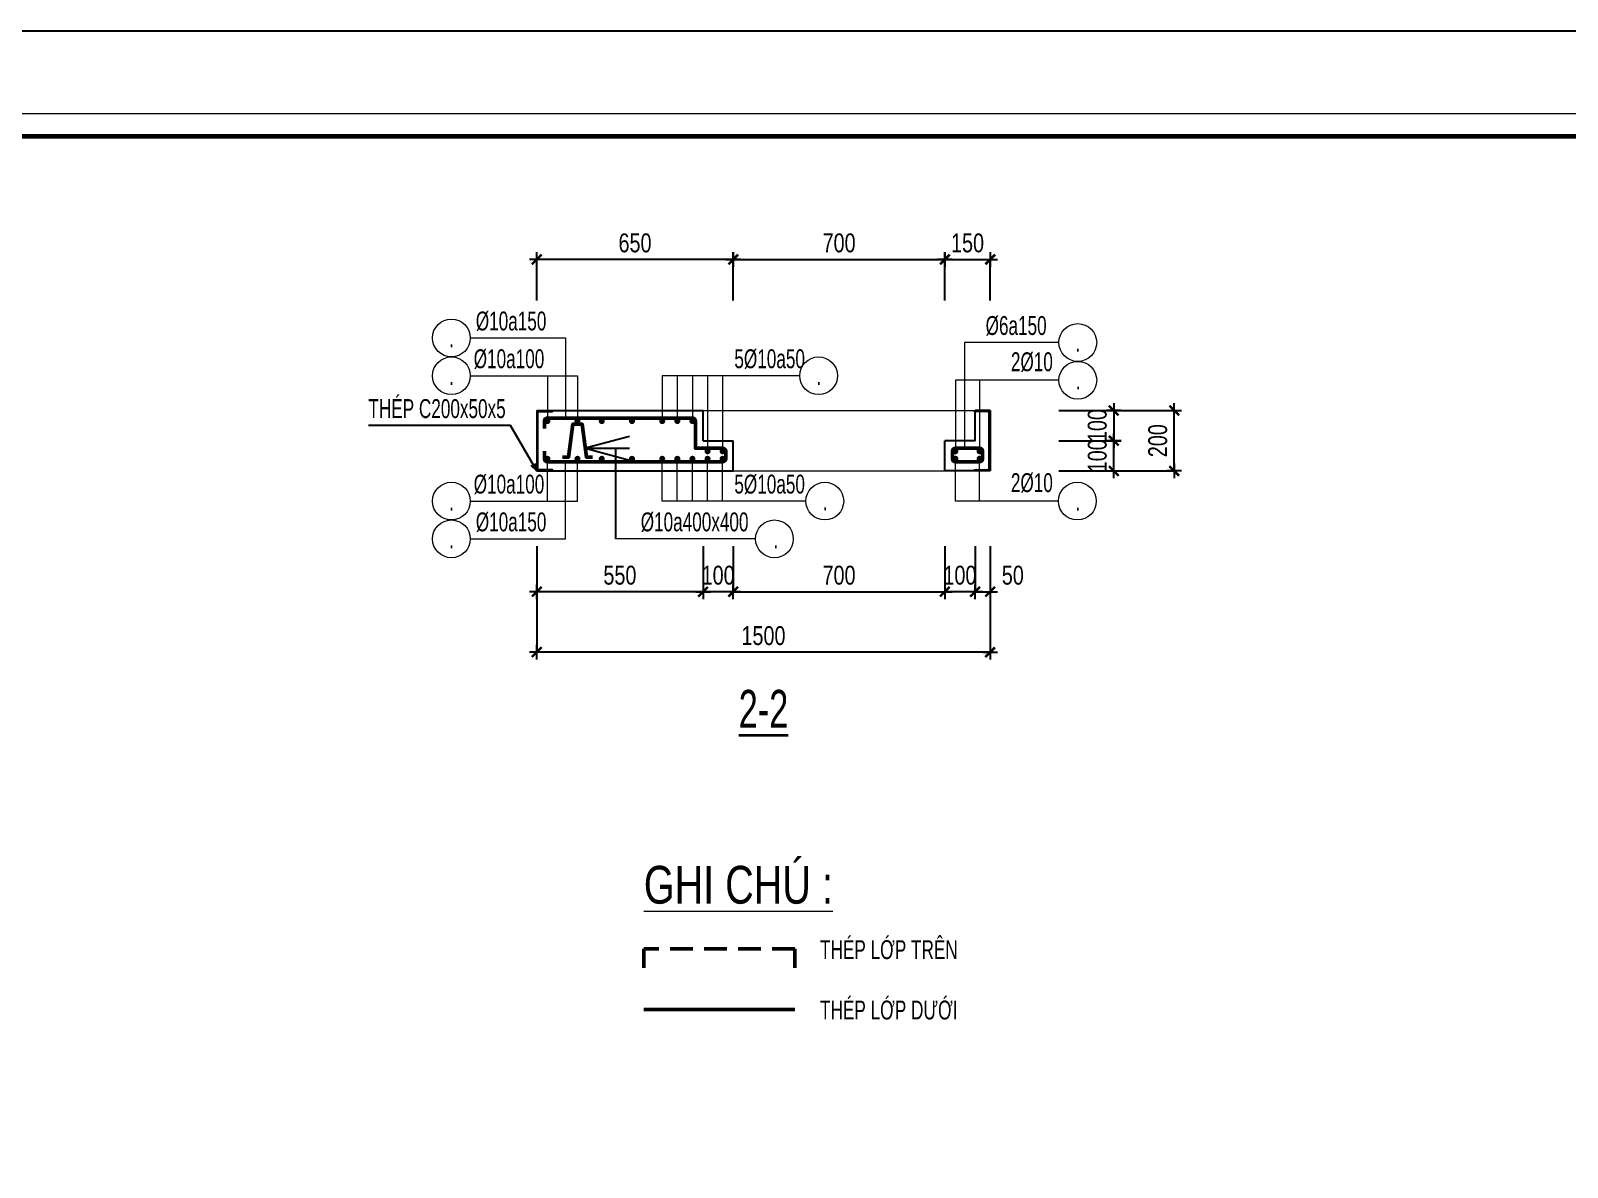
# Model space of a CAD drawing. Header units: millimetres. Extents: x 3482593 to 3503618, y 1118617 to 1133467.
# Drawn here: x 3495973 to 3501056, y 1129704 to 1133467 of the extents above; entities that cross this region are included whole.
import ezdxf
from ezdxf.enums import TextEntityAlignment as Align

# ---------------------------------------------------------------- set-up
doc = ezdxf.new("R2010")
doc.units = ezdxf.units.MM
doc.header["$LTSCALE"] = 150
doc.header["$MEASUREMENT"] = 0
doc.header["$PDMODE"] = 98
doc.linetypes.add('HIDDEN', pattern=[0.375, 0.25, -0.125])
doc.layers.get('0').update_dxf_attribs({"linetype": 'CONTINUOUS'})
doc.layers.get('DEFPOINTS').update_dxf_attribs({"linetype": 'CONTINUOUS'})
doc.layers.add('02.CDC.DIM', color=1, linetype='CONTINUOUS')
doc.layers.add('06.CDC.TEXT', color=2, linetype='CONTINUOUS')
for name, color, linetype, lineweight in [('CDC-KHUNGTEN', 7, 'CONTINUOUS', 20), ('CDC_02.DIM', 1, 'CONTINUOUS', 18), ('CDC_03.BORDER', 3, 'CONTINUOUS', 25), ('CDC_05.STEEL', 4, 'CONTINUOUS', 50), ('CDC_06.TEXT', 2, 'CONTINUOUS', 18), ('CDC_09.COLUMN', 4, 'CONTINUOUS', 35), ('CDC_10.HATCH', 251, 'CONTINUOUS', 9), ('CDC_11.NOTE', 8, 'CONTINUOUS', 18)]:
    doc.layers.add(name, color=color, linetype=linetype, lineweight=lineweight)
doc.styles.add('1', font='arial.ttf', dxfattribs={"width": 0.75})
doc.styles.add('Arial', font='arial.ttf', dxfattribs={"width": 0.75})
doc.styles.add('romans', font='arial.ttf', dxfattribs={"width": 0.65})
doc.dimstyles.new('Dimchuan new', dxfattribs={"dimscale": 25, "dimtxt": 2.2, "dimasz": 1, "dimexe": 1, "dimexo": 4, "dimgap": 1, "dimtad": 1, "dimdec": 0, "dimdsep": 46, "dimtxsty": 'Arial', "dimblk": 'OBLIQUE', "dimcen": 1, "dimdle": 1, "dimclrd": 9, "dimclre": 9, "dimclrt": 4, "dimazin": 0, "dimtfac": 1, "dimtdec": 0, "dimtix": 1, "dimtmove": 2, "dimatfit": 3, "dimldrblk": 'OPEN30', "dimfxl": 1, "dimtolj": 1, "dimtzin": 0, "dimarcsym": 0})
doc.dimstyles.new('Dimchuan1-25(150)', dxfattribs={"dimscale": 150, "dimtxt": 2.2, "dimasz": 1, "dimexe": 1, "dimexo": 4, "dimgap": 1, "dimtad": 1, "dimdec": 0, "dimlfac": 0.166667, "dimdsep": 46, "dimtxsty": 'Arial', "dimblk": 'OBLIQUE', "dimcen": 1, "dimdle": 1, "dimclrd": 9, "dimclre": 9, "dimclrt": 4, "dimazin": 0, "dimtfac": 1, "dimtdec": 0, "dimtix": 1, "dimtmove": 2, "dimatfit": 0, "dimldrblk": 'OPEN30', "dimfxl": 1, "dimtolj": 1, "dimtzin": 0, "dimarcsym": 0})
doc.dimstyles.new('DX1', dxfattribs={"dimscale": 0.25, "dimtxt": 250, "dimasz": 0.8, "dimexe": 0, "dimexo": 0, "dimgap": 90, "dimtad": 1, "dimdec": 0, "dimzin": 13, "dimdsep": 46, "dimtxsty": '1', "dimblk1": 'CHEO', "dimblk2": 'CHEO', "dimsah": 1, "dimcen": 0, "dimclrd": 256, "dimclre": 256, "dimclrt": 3, "dimadec": 0, "dimazin": 0, "dimtfac": 1, "dimtdec": 0, "dimtix": 1, "dimtmove": 2, "dimatfit": 3, "dimldrblk": 'CHEO', "dimfxl": 1, "dimtolj": 1, "dimtzin": 13, "dimarcsym": 0})

# ---------------------------------------------------------------- blocks, each defined once
blk = doc.blocks.new('CHEO')
at = {"layer": '02.CDC.DIM'}
for points in [[(-121, 0), (121, 0)], [(0, 121), (0, -121)]]:
    blk.add_lwpolyline(points, dxfattribs=at)
at = {"layer": '06.CDC.TEXT', "color": 2, "const_width": 40}
blk.add_lwpolyline([(80, 80), (-80, -81)], dxfattribs=at)
blk = doc.blocks.new('*D77')
at = {"layer": 'CDC_02.DIM', "lineweight": -2, "transparency": 16777216}
for p, q in [((3498997, 1131760.7), (3498997, 1131609.5)), ((3499097, 1131760.7), (3499097, 1131609.5)), ((3498996.8, 1131609.5), (3498996.6, 1131609.5)), ((3499097, 1131609.5), (3498997, 1131609.5)), ((3499097.2, 1131609.5), (3499097.4, 1131609.5))]:
    blk.add_line(p, q, dxfattribs=at)
at = {"layer": 'DEFPOINTS', "color": 0, "transparency": 16777216}
for p in [(3498997, 1131760.7), (3499097, 1131760.7), (3498997, 1131609.5)]:
    blk.add_point(p, dxfattribs=at)
at = {"layer": 'CDC_02.DIM', "lineweight": -2, "transparency": 16777216, "xscale": 0.2, "yscale": 0.2, "zscale": 0.2}
blk.add_blockref('CHEO', (3498997, 1131609.5), dxfattribs=at)
at = {"layer": 'CDC_02.DIM', "lineweight": -2, "transparency": 16777216, "xscale": 0.2, "yscale": 0.2, "zscale": 0.2, "rotation": 180}
blk.add_blockref('CHEO', (3499097, 1131609.5), dxfattribs=at)
at = {"layer": 'CDC_02.DIM', "color": 3, "transparency": 16777216, "insert": (3499047, 1131663.9), "char_height": 62.5, "attachment_point": 5, "style": '1'}
blk.add_mtext('\\A1;100', dxfattribs=at)
blk = doc.blocks.new('*D78')
at = {"layer": 'CDC_02.DIM', "lineweight": -2, "transparency": 16777216}
for p, q in [((3498197, 1131760.7), (3498197, 1131609.5)), ((3498297, 1131760.7), (3498297, 1131609.5)), ((3498196.8, 1131609.5), (3498196.6, 1131609.5)), ((3498297, 1131609.5), (3498197, 1131609.5)), ((3498297.2, 1131609.5), (3498297.4, 1131609.5))]:
    blk.add_line(p, q, dxfattribs=at)
at = {"layer": 'DEFPOINTS', "color": 0, "transparency": 16777216}
for p in [(3498197, 1131760.7), (3498297, 1131760.7), (3498197, 1131609.5)]:
    blk.add_point(p, dxfattribs=at)
at = {"layer": 'CDC_02.DIM', "lineweight": -2, "transparency": 16777216, "xscale": 0.2, "yscale": 0.2, "zscale": 0.2}
blk.add_blockref('CHEO', (3498197, 1131609.5), dxfattribs=at)
at = {"layer": 'CDC_02.DIM', "lineweight": -2, "transparency": 16777216, "xscale": 0.2, "yscale": 0.2, "zscale": 0.2, "rotation": 180}
blk.add_blockref('CHEO', (3498297, 1131609.5), dxfattribs=at)
at = {"layer": 'CDC_02.DIM', "color": 3, "transparency": 16777216, "insert": (3498247, 1131663.9), "char_height": 62.5, "attachment_point": 5, "style": '1'}
blk.add_mtext('\\A1;100', dxfattribs=at)
blk = doc.blocks.new('*D79')
at = {"layer": 'CDC_02.DIM', "lineweight": -2, "transparency": 16777216}
for p, q in [((3498297, 1131760.7), (3498297, 1131609.5)), ((3498997, 1131760.7), (3498997, 1131609.5)), ((3498297.2, 1131609.5), (3498996.8, 1131609.5))]:
    blk.add_line(p, q, dxfattribs=at)
at = {"layer": 'DEFPOINTS', "color": 0, "transparency": 16777216}
for p in [(3498297, 1131760.7), (3498997, 1131760.7), (3498997, 1131609.5)]:
    blk.add_point(p, dxfattribs=at)
at = {"layer": 'CDC_02.DIM', "lineweight": -2, "transparency": 16777216, "xscale": 0.2, "yscale": 0.2, "zscale": 0.2, "rotation": 180}
blk.add_blockref('CHEO', (3498297, 1131609.5), dxfattribs=at)
at = {"layer": 'CDC_02.DIM', "lineweight": -2, "transparency": 16777216, "xscale": 0.2, "yscale": 0.2, "zscale": 0.2}
blk.add_blockref('CHEO', (3498997, 1131609.5), dxfattribs=at)
at = {"layer": 'CDC_02.DIM', "color": 3, "transparency": 16777216, "insert": (3498647, 1131663.9), "char_height": 62.5, "attachment_point": 5, "style": '1'}
blk.add_mtext('\\A1;700', dxfattribs=at)
blk = doc.blocks.new('*D80')
at = {"layer": 'CDC_02.DIM', "lineweight": -2, "transparency": 16777216}
for p, q in [((3497647, 1131760.7), (3497647, 1131409.5)), ((3499147, 1131760.7), (3499147, 1131409.5)), ((3499146.8, 1131409.5), (3497647.2, 1131409.5))]:
    blk.add_line(p, q, dxfattribs=at)
at = {"layer": 'DEFPOINTS', "color": 0, "transparency": 16777216}
for p in [(3497647, 1131760.7), (3499147, 1131760.7), (3497647, 1131409.5)]:
    blk.add_point(p, dxfattribs=at)
at = {"layer": 'CDC_02.DIM', "lineweight": -2, "transparency": 16777216, "xscale": 0.2, "yscale": 0.2, "zscale": 0.2, "rotation": 180}
blk.add_blockref('CHEO', (3497647, 1131409.5), dxfattribs=at)
at = {"layer": 'CDC_02.DIM', "lineweight": -2, "transparency": 16777216, "xscale": 0.2, "yscale": 0.2, "zscale": 0.2}
blk.add_blockref('CHEO', (3499147, 1131409.5), dxfattribs=at)
at = {"layer": 'CDC_02.DIM', "color": 3, "transparency": 16777216, "insert": (3498397, 1131463.9), "char_height": 62.5, "attachment_point": 5, "style": '1'}
blk.add_mtext('\\A1;1500', dxfattribs=at)
blk = doc.blocks.new('*D81')
at = {"layer": 'CDC_02.DIM', "lineweight": -2, "transparency": 16777216}
for p, q in [((3497646.8, 1132574.1), (3497646.8, 1132709.5)), ((3498297, 1132709.5), (3497647, 1132709.5)), ((3498297.2, 1132574.1), (3498297.2, 1132709.5))]:
    blk.add_line(p, q, dxfattribs=at)
at = {"layer": 'DEFPOINTS', "color": 0, "transparency": 16777216}
for p in [(3497646.8, 1132709.5), (3497646.8, 1132574.1), (3498297.2, 1132574.1)]:
    blk.add_point(p, dxfattribs=at)
at = {"layer": 'CDC_02.DIM', "lineweight": -2, "transparency": 16777216, "xscale": 0.2, "yscale": 0.2, "zscale": 0.2, "rotation": 180}
blk.add_blockref('CHEO', (3497646.8, 1132709.5), dxfattribs=at)
at = {"layer": 'CDC_02.DIM', "lineweight": -2, "transparency": 16777216, "xscale": 0.2, "yscale": 0.2, "zscale": 0.2}
blk.add_blockref('CHEO', (3498297.2, 1132709.5), dxfattribs=at)
at = {"layer": 'CDC_02.DIM', "color": 3, "transparency": 16777216, "insert": (3497972, 1132763.9), "char_height": 62.5, "attachment_point": 5, "style": '1'}
blk.add_mtext('\\A1;650', dxfattribs=at)
blk = doc.blocks.new('*D82')
at = {"layer": 'CDC_02.DIM', "lineweight": -2, "transparency": 16777216}
for p, q in [((3499373.7, 1132109.5), (3499556, 1132109.5)), ((3499556, 1132109.7), (3499556, 1132109.9)), ((3499556, 1132009.5), (3499556, 1132109.5)), ((3499373.7, 1132009.5), (3499556, 1132009.5)), ((3499556, 1132009.3), (3499556, 1132009.1))]:
    blk.add_line(p, q, dxfattribs=at)
at = {"layer": 'DEFPOINTS', "color": 0, "transparency": 16777216}
for p in [(3499373.7, 1132109.5), (3499556, 1132109.5), (3499373.7, 1132009.5)]:
    blk.add_point(p, dxfattribs=at)
at = {"layer": 'CDC_02.DIM', "lineweight": -2, "transparency": 16777216, "xscale": 0.2, "yscale": 0.2, "zscale": 0.2}
for p, rotation in [((3499556, 1132109.5), 270), ((3499556, 1132009.5), 90)]:
    blk.add_blockref('CHEO', p, dxfattribs=dict(at, rotation=rotation))
at = {"layer": 'CDC_02.DIM', "color": 3, "transparency": 16777216, "insert": (3499501.6, 1132059.5), "char_height": 62.5, "attachment_point": 5, "rotation": 90, "style": '1'}
blk.add_mtext('\\A1;100', dxfattribs=at)
blk = doc.blocks.new('*D83')
at = {"layer": 'CDC_02.DIM', "lineweight": -2, "transparency": 16777216}
for p, q in [((3498297.2, 1132574.1), (3498297.2, 1132709.5)), ((3498297.4, 1132709.5), (3498997, 1132709.5)), ((3498997.2, 1132574.1), (3498997.2, 1132709.5))]:
    blk.add_line(p, q, dxfattribs=at)
at = {"layer": 'DEFPOINTS', "color": 0, "transparency": 16777216}
for p in [(3498997.2, 1132709.5), (3498297.2, 1132574.1), (3498997.2, 1132574.1)]:
    blk.add_point(p, dxfattribs=at)
at = {"layer": 'CDC_02.DIM', "lineweight": -2, "transparency": 16777216, "xscale": 0.2, "yscale": 0.2, "zscale": 0.2, "rotation": 180}
blk.add_blockref('CHEO', (3498297.2, 1132709.5), dxfattribs=at)
at = {"layer": 'CDC_02.DIM', "lineweight": -2, "transparency": 16777216, "xscale": 0.2, "yscale": 0.2, "zscale": 0.2}
blk.add_blockref('CHEO', (3498997.2, 1132709.5), dxfattribs=at)
at = {"layer": 'CDC_02.DIM', "color": 3, "transparency": 16777216, "insert": (3498647.2, 1132763.9), "char_height": 62.5, "attachment_point": 5, "style": '1'}
blk.add_mtext('\\A1;700', dxfattribs=at)
blk = doc.blocks.new('*D84')
at = {"layer": 'CDC_02.DIM', "lineweight": -2, "transparency": 16777216}
for p, q in [((3498997.2, 1132574.1), (3498997.2, 1132709.5)), ((3498997.4, 1132709.5), (3499147, 1132709.5)), ((3499147.2, 1132574.1), (3499147.2, 1132709.5))]:
    blk.add_line(p, q, dxfattribs=at)
at = {"layer": 'DEFPOINTS', "color": 0, "transparency": 16777216}
for p in [(3499147.2, 1132709.5), (3498997.2, 1132574.1), (3499147.2, 1132574.1)]:
    blk.add_point(p, dxfattribs=at)
at = {"layer": 'CDC_02.DIM', "lineweight": -2, "transparency": 16777216, "xscale": 0.2, "yscale": 0.2, "zscale": 0.2, "rotation": 180}
blk.add_blockref('CHEO', (3498997.2, 1132709.5), dxfattribs=at)
at = {"layer": 'CDC_02.DIM', "lineweight": -2, "transparency": 16777216, "xscale": 0.2, "yscale": 0.2, "zscale": 0.2}
blk.add_blockref('CHEO', (3499147.2, 1132709.5), dxfattribs=at)
at = {"layer": 'CDC_02.DIM', "color": 3, "transparency": 16777216, "insert": (3499072.2, 1132763.9), "char_height": 62.5, "attachment_point": 5, "style": '1'}
blk.add_mtext('\\A1;150', dxfattribs=at)
blk = doc.blocks.new('*D85')
at = {"layer": 'CDC_02.DIM', "lineweight": -2, "transparency": 16777216}
for p, q in [((3499097, 1131760.7), (3499097, 1131609.5)), ((3499147, 1131760.7), (3499147, 1131609.5)), ((3499097.2, 1131609.5), (3499146.8, 1131609.5))]:
    blk.add_line(p, q, dxfattribs=at)
at = {"layer": 'DEFPOINTS', "color": 0, "transparency": 16777216}
for p in [(3499097, 1131760.7), (3499147, 1131760.7), (3499147, 1131609.5)]:
    blk.add_point(p, dxfattribs=at)
at = {"layer": 'CDC_02.DIM', "lineweight": -2, "transparency": 16777216, "xscale": 0.2, "yscale": 0.2, "zscale": 0.2, "rotation": 180}
blk.add_blockref('CHEO', (3499097, 1131609.5), dxfattribs=at)
at = {"layer": 'CDC_02.DIM', "lineweight": -2, "transparency": 16777216, "xscale": 0.2, "yscale": 0.2, "zscale": 0.2}
blk.add_blockref('CHEO', (3499147, 1131609.5), dxfattribs=at)
at = {"layer": 'CDC_02.DIM', "color": 3, "transparency": 16777216, "insert": (3499222, 1131663.9), "char_height": 62.5, "attachment_point": 5, "style": '1'}
blk.add_mtext('\\A1;50', dxfattribs=at)
blk = doc.blocks.new('*D86')
at = {"layer": 'CDC_02.DIM', "lineweight": -2, "transparency": 16777216}
for p, q in [((3497647, 1131760.7), (3497647, 1131609.5)), ((3498197, 1131760.7), (3498197, 1131609.5)), ((3498196.8, 1131609.5), (3497647.2, 1131609.5))]:
    blk.add_line(p, q, dxfattribs=at)
at = {"layer": 'DEFPOINTS', "color": 0, "transparency": 16777216}
for p in [(3497647, 1131760.7), (3498197, 1131760.7), (3497647, 1131609.5)]:
    blk.add_point(p, dxfattribs=at)
at = {"layer": 'CDC_02.DIM', "lineweight": -2, "transparency": 16777216, "xscale": 0.2, "yscale": 0.2, "zscale": 0.2, "rotation": 180}
blk.add_blockref('CHEO', (3497647, 1131609.5), dxfattribs=at)
at = {"layer": 'CDC_02.DIM', "lineweight": -2, "transparency": 16777216, "xscale": 0.2, "yscale": 0.2, "zscale": 0.2}
blk.add_blockref('CHEO', (3498197, 1131609.5), dxfattribs=at)
at = {"layer": 'CDC_02.DIM', "color": 3, "transparency": 16777216, "insert": (3497922, 1131663.9), "char_height": 62.5, "attachment_point": 5, "style": '1'}
blk.add_mtext('\\A1;550', dxfattribs=at)
blk = doc.blocks.new('_Oblique')
at = {"color": 0, "linetype": 'ByBlock', "lineweight": -2}
blk.add_line((-0.5, -0.5), (0.5, 0.5), dxfattribs=at)
blk = doc.blocks.new('_Open30')
at = {"color": 0, "linetype": 'ByBlock', "lineweight": -2}
for p, q in [((-1, 0.268), (0, 0)), ((0, 0), (-1, -0.268)), ((0, 0), (-1, 0))]:
    blk.add_line(p, q, dxfattribs=at)
blk = doc.blocks.new('*D105')
at = {"layer": 'CDC_02.DIM', "lineweight": -2, "transparency": 16777216}
for p, q in [((3499373.7, 1132209.5), (3499756, 1132209.5)), ((3499756, 1132009.7), (3499756, 1132209.3)), ((3499373.7, 1132009.5), (3499756, 1132009.5))]:
    blk.add_line(p, q, dxfattribs=at)
at = {"layer": 'DEFPOINTS', "color": 0, "transparency": 16777216}
for p in [(3499373.7, 1132209.5), (3499756, 1132209.5), (3499373.7, 1132009.5)]:
    blk.add_point(p, dxfattribs=at)
at = {"layer": 'CDC_02.DIM', "lineweight": -2, "transparency": 16777216, "xscale": 0.2, "yscale": 0.2, "zscale": 0.2}
for p, rotation in [((3499756, 1132209.5), 90), ((3499756, 1132009.5), 270)]:
    blk.add_blockref('CHEO', p, dxfattribs=dict(at, rotation=rotation))
at = {"layer": 'CDC_02.DIM', "color": 3, "transparency": 16777216, "insert": (3499701.6, 1132109.5), "char_height": 62.5, "attachment_point": 5, "rotation": 90, "style": '1'}
blk.add_mtext('\\A1;200', dxfattribs=at)
blk = doc.blocks.new('*D106')
at = {"layer": 'CDC_02.DIM', "lineweight": -2, "transparency": 16777216}
for p, q in [((3499373.7, 1132209.5), (3499556, 1132209.5)), ((3499556, 1132209.7), (3499556, 1132209.9)), ((3499556, 1132209.5), (3499556, 1132109.5)), ((3499373.7, 1132109.5), (3499556, 1132109.5)), ((3499556, 1132109.3), (3499556, 1132109.1))]:
    blk.add_line(p, q, dxfattribs=at)
at = {"layer": 'DEFPOINTS', "color": 0, "transparency": 16777216}
for p in [(3499373.7, 1132209.5), (3499373.7, 1132109.5), (3499556, 1132109.5)]:
    blk.add_point(p, dxfattribs=at)
at = {"layer": 'CDC_02.DIM', "lineweight": -2, "transparency": 16777216, "xscale": 0.2, "yscale": 0.2, "zscale": 0.2}
for p, rotation in [((3499556, 1132209.5), 270), ((3499556, 1132109.5), 90)]:
    blk.add_blockref('CHEO', p, dxfattribs=dict(at, rotation=rotation))
at = {"layer": 'CDC_02.DIM', "color": 3, "transparency": 16777216, "insert": (3499501.6, 1132159.5), "char_height": 62.5, "attachment_point": 5, "rotation": 90, "style": '1'}
blk.add_mtext('\\A1;100', dxfattribs=at)
blk = doc.blocks.new('KHUNG A1')
at = {"layer": 'CDC-KHUNGTEN', "color": 8}
blk.add_lwpolyline([(10368.18, 709.17), (10447.22, 709.17), (10447.22, 1281.17), (9647.22, 1281.17), (9647.22, 709.17), (10368.18, 709.17)], dxfattribs=at)
at = {"layer": 'CDC-KHUNGTEN', "color": 255, "lineweight": 60}
blk.add_lwpolyline([(10366.22, 712.17), (10366.22, 1278.17), (9650.22, 1278.17), (9650.22, 712.17), (10366.22, 712.17)], close=True, dxfattribs=at)
at = {"layer": 'DEFPOINTS', "color": 1, "ltscale": 0.2}
blk.add_lwpolyline([(9617.22, 698.17), (9617.22, 1292.17), (10458.22, 1292.17), (10458.22, 698.17), (9617.22, 698.17)], close=True, dxfattribs=at)

msp = doc.modelspace()

# ---------------------------------------------------------------- hatches: boundary and pattern name
at = {"layer": 'CDC_10.HATCH', "ltscale": 3}
h = msp.add_hatch(dxfattribs=at)
h.set_pattern_fill('ANSI31', color=256, scale=30, style=0)
h.set_pattern_definition([(45, (-807544.5483, 296001.1693), (-2.6516504294, 2.6516504294), [])])
edge = h.paths.add_edge_path()
edge.add_arc((3497655.4, 1132201.1), 3.6, 90, 180, ccw=False)
edge.add_line((3497655.4, 1132204.7), (3497697, 1132204.7))
edge.add_arc((3497697, 1132209.5), 4.8, 270, 360)
edge.add_line((3497701.8, 1132209.5), (3497647, 1132209.5))
edge.add_line((3497647, 1132209.5), (3497647, 1132009.5))
edge.add_line((3497647, 1132009.5), (3497701.8, 1132009.5))
edge.add_arc((3497697, 1132009.5), 4.8, 0, 90)
edge.add_line((3497697, 1132014.3), (3497655.4, 1132014.3))
edge.add_arc((3497655.4, 1132017.9), 3.6, 180, 270, ccw=False)
edge.add_line((3497651.8, 1132017.9), (3497651.8, 1132201.1))
h = msp.add_hatch(dxfattribs=at)
h.set_pattern_fill('ANSI31', color=256, scale=30, style=0)
h.set_pattern_definition([(135, (7804338.62, 296001.1693), (2.6516504294, 2.6516504294), [])])
edge = h.paths.add_edge_path()
edge.add_arc((3499138.6, 1132201.1), 3.6, 0, 90)
edge.add_line((3499138.6, 1132204.7), (3499097, 1132204.7))
edge.add_arc((3499097, 1132209.5), 4.8, 180, 270, ccw=False)
edge.add_line((3499092.2, 1132209.5), (3499147, 1132209.5))
edge.add_line((3499147, 1132209.5), (3499147, 1132009.5))
edge.add_line((3499147, 1132009.5), (3499092.2, 1132009.5))
edge.add_arc((3499097, 1132009.5), 4.8, 90, 180, ccw=False)
edge.add_line((3499097, 1132014.3), (3499138.6, 1132014.3))
edge.add_arc((3499138.6, 1132017.9), 3.6, 270, 360)
edge.add_line((3499142.2, 1132017.9), (3499142.2, 1132201.1))

# ---------------------------------------------------------------- linework, layer by layer
at = {"layer": 'CDC_03.BORDER', "ltscale": 1000}
for p, q in [((3497647, 1132209.5), (3497647, 1132009.5)), ((3497647, 1132209.5), (3498197, 1132209.5)), ((3499147, 1132209.5), (3499097, 1132209.5)), ((3499147, 1132209.5), (3499147, 1132009.5)), ((3498297, 1132009.5), (3498297, 1132109.5)), ((3498997, 1132009.5), (3498997, 1132109.5)), ((3497647, 1132009.5), (3498297, 1132009.5)), ((3499147, 1132009.5), (3498997, 1132009.5))]:
    msp.add_line(p, q, dxfattribs=at)
at = {"layer": 'CDC_03.BORDER', "ltscale": 3}
for p, q in [((3498197, 1132109.5), (3498197, 1132209.5)), ((3499097, 1132109.5), (3499097, 1132209.5)), ((3498197, 1132109.5), (3498297, 1132109.5)), ((3499097, 1132109.5), (3498997, 1132109.5))]:
    msp.add_line(p, q, dxfattribs=at)
at = {"layer": 'CDC_05.STEEL', "ltscale": 3}
msp.add_line((3498001, 1130227), (3498501, 1130227), dxfattribs=at)
at = {"layer": 'CDC_05.STEEL'}
for points in [[(3498272, 1132049.5), (3498272, 1132074.5, 0.414214), (3498262, 1132084.5), (3498172, 1132084.5), (3498172, 1132174.5, 0.414214), (3498162, 1132184.5), (3497682, 1132184.5, 0.414214), (3497672, 1132174.5), (3497672, 1132149.5)], [(3498272, 1132074.5), (3498272, 1132049.5, -0.414214), (3498262, 1132039.5), (3497682, 1132039.5, -0.414214), (3497672, 1132049.5), (3497672, 1132074.5)]]:
    msp.add_lwpolyline(points, format="xyb", dxfattribs=at)
at = {"layer": 'CDC_05.STEEL', "const_width": 10}
for points in [[(3497677.1, 1132175.3, 1.080021), (3497687, 1132174.5, 0.925908)], [(3497776.6, 1132175.3, 1.080021), (3497786.6, 1132174.5, 0.925908)], [(3497857.1, 1132175.3, 1.080021), (3497867, 1132174.5, 0.925908)], [(3497957.1, 1132175.3, 1.080021), (3497967, 1132174.5, 0.925908)], [(3498057.1, 1132175.3, 1.080021), (3498067, 1132174.5, 0.925908)], [(3498107.1, 1132175.3, 1.080021), (3498117, 1132174.5, 0.925908)], [(3498157.1, 1132175.3, 1.080021), (3498167, 1132174.5, 0.925908)], [(3498207.1, 1132075.3, 1.080021), (3498217, 1132074.5, 0.925908)], [(3498257.1, 1132075.3, 1.080021), (3498267, 1132074.5, 0.925908)], [(3499027.1, 1132075.3, 1.080021), (3499037, 1132074.5, 0.925908)], [(3499117, 1132075.3, -1.080021), (3499107, 1132074.5, -0.925908)], [(3497677.1, 1132050.3, 1.080021), (3497687, 1132049.5, 0.925908)], [(3497776.6, 1132050.3, 1.080021), (3497786.6, 1132049.5, 0.925908)], [(3497857.1, 1132050.3, 1.080021), (3497867, 1132049.5, 0.925908)], [(3497957.1, 1132050.3, 1.080021), (3497967, 1132049.5, 0.925908)], [(3498057.1, 1132050.3, 1.080021), (3498067, 1132049.5, 0.925908)], [(3498107.1, 1132050.3, 1.080021), (3498117, 1132049.5, 0.925908)], [(3498157.1, 1132050.3, 1.080021), (3498167, 1132049.5, 0.925908)], [(3498207.1, 1132050.3, 1.080021), (3498217, 1132049.5, 0.925908)], [(3498257.1, 1132050.3, 1.080021), (3498267, 1132049.5, 0.925908)], [(3499027.1, 1132048.8, -1.080021), (3499037, 1132049.5, -0.925908)], [(3499117, 1132048.8, 1.080021), (3499107, 1132049.5, 0.925908)]]:
    msp.add_lwpolyline(points, format="xyb", close=True, dxfattribs=at)
at = {"layer": 'CDC_05.STEEL'}
msp.add_lwpolyline([(3497731.6, 1132054.5), (3497751.6, 1132054.5), (3497766.6, 1132164.5), (3497796.6, 1132164.5), (3497811.6, 1132054.5), (3497831.6, 1132054.5)], dxfattribs=at)
msp.add_lwpolyline([(3499032, 1132039.5), (3499112, 1132039.5, 0.414214), (3499122, 1132049.5), (3499122, 1132074.5, 0.414214), (3499112, 1132084.5), (3499032, 1132084.5, 0.414214), (3499022, 1132074.5), (3499022, 1132049.5, 0.414214)], format="xyb", close=True, dxfattribs=at)
at = {"layer": 'CDC_05.STEEL', "linetype": 'HIDDEN', "ltscale": 2}
msp.add_lwpolyline([(3498501, 1130364.5), (3498501, 1130427), (3498001, 1130427), (3498001, 1130364.5)], dxfattribs=at)
at = {"layer": 'CDC_06.TEXT'}
for points in [[(3497651.8, 1132201.1, -0.414214), (3497655.4, 1132204.7), (3497697, 1132204.7, 0.414214), (3497701.8, 1132209.5), (3497647, 1132209.5), (3497647, 1132009.5), (3497701.8, 1132009.5, 0.414214), (3497697, 1132014.3), (3497655.4, 1132014.3, -0.414214), (3497651.8, 1132017.9), (3497651.8, 1132201.1)], [(3499142.2, 1132201.1, 0.414214), (3499138.6, 1132204.7), (3499097, 1132204.7, -0.414214), (3499092.2, 1132209.5), (3499147, 1132209.5), (3499147, 1132009.5), (3499092.2, 1132009.5, -0.414214), (3499097, 1132014.3), (3499138.6, 1132014.3, 0.414214), (3499142.2, 1132017.9), (3499142.2, 1132201.1)]]:
    msp.add_lwpolyline(points, format="xyb", dxfattribs=at)
at = {"layer": 'CDC_10.HATCH', "ltscale": 1000}
for p, q in [((3498197, 1132209.5), (3499097, 1132209.5)), ((3498297, 1132009.5), (3498997, 1132009.5))]:
    msp.add_line(p, q, dxfattribs=at)
at = {"layer": 'CDC_11.NOTE', "ltscale": 3}
msp.add_line((3498370.8, 1131784.5), (3497907.4, 1131784.5), dxfattribs=at)
for points in [[(3497427, 1132449.5), (3497742, 1132449.5), (3497742, 1132184.5)], [(3499374.5, 1132434.5), (3499062, 1132434.5), (3499062, 1132084.5)], [(3497427, 1132324.5), (3497682, 1132324.5), (3497682, 1132184.5)], [(3497427, 1132324.5), (3497782, 1132324.5), (3497782, 1132184.5)], [(3498417, 1132324.5), (3498062, 1132324.5), (3498062, 1132184.5)], [(3498467, 1132324.5), (3498112, 1132324.5), (3498112, 1132184.5)], [(3498517, 1132324.5), (3498162, 1132324.5), (3498162, 1132184.5)], [(3498517, 1132324.5), (3498212, 1132324.5), (3498212, 1132074.5)], [(3498517, 1132324.5), (3498262, 1132324.5), (3498262, 1132074.5)], [(3499237, 1132309.5), (3499032, 1132309.5), (3499032, 1132074.5)], [(3499374.5, 1132309.5), (3499112, 1132309.5), (3499112, 1132074.5)], [(3497427, 1131909.5), (3497682, 1131909.5), (3497682, 1132049.5)], [(3497427, 1131909.5), (3497782, 1131909.5), (3497782, 1132049.5)], [(3497427, 1131784.5), (3497742, 1131784.5), (3497742, 1132039.5)], [(3498417, 1131909.5), (3498062, 1131909.5), (3498062, 1132044.5)], [(3498467, 1131909.5), (3498112, 1131909.5), (3498112, 1132044.5)], [(3498537.5, 1131909.5), (3498162, 1131909.5), (3498162, 1132044.5)], [(3498537.5, 1131909.5), (3498212, 1131909.5), (3498212, 1132044.5)], [(3498537.5, 1131909.5), (3498262, 1131909.5), (3498262, 1132044.5)], [(3499237, 1131909.5), (3499032, 1131909.5), (3499032, 1132049.5)], [(3499373, 1131909.5), (3499112, 1131909.5), (3499112, 1132049.5)]]:
    msp.add_lwpolyline(points, dxfattribs=at)
for centre in [(3497364.5, 1132449.5), (3499437, 1132434.5), (3497364.5, 1132324.5), (3498579.5, 1132324.5), (3499437, 1132309.5), (3497364.5, 1131909.5), (3498600, 1131909.5), (3499435.5, 1131909.5), (3497364.5, 1131784.5), (3498433.3, 1131784.5)]:
    msp.add_circle(centre, 62.5, dxfattribs=at)

# ---------------------------------------------------------------- block references
at = {"xscale": 25.00000000000055, "yscale": 25.00000000000055, "zscale": 25.00000000000055}
msp.add_blockref('KHUNG A1', (3242162, 1101162.3), dxfattribs=at)

# ---------------------------------------------------------------- texts
at = {"layer": 'CDC_06.TEXT', "ltscale": 3, "width": 0.65}
for s, style, p in [('%%C10a150', 'romans', (3497445.2, 1132474.5)), ('%%C6a150', 'romans', (3499132, 1132459.5)), ('%%C10a100', 'romans', (3497438.3, 1132349.5)), ('5%%C10a50', 'romans', (3498300.7, 1132349.5)), ('2%%C10', 'romans', (3499215.6, 1132339.5)), ('THÉP C200x50x5', 'romans', (3497089.9, 1132184.5)), ('%%C10a100', 'romans', (3497438.3, 1131934.5)), ('5%%C10a50', 'romans', (3498300.7, 1131934.5)), ('2%%C10', 'romans', (3499215.6, 1131939.5)), ('%%C10a150', 'romans', (3497445.2, 1131809.5)), ('%%C10a400x400', 'romans', (3497990.9, 1131809.5)), ('THÉP LỚP TRÊN', 'Arial', (3498584.3, 1130393.6)), ('THÉP LỚP DƯỚI', 'Arial', (3498584.3, 1130193.6))]:
    msp.add_text(s, height=62.5, dxfattribs=dict(at, style=style)).set_placement(p)
at = {"layer": 'CDC_06.TEXT', "ltscale": 3, "style": 'romans', "width": 0.65}
for p in [(3497364.5, 1132450.3), (3499437.2, 1132435.3), (3497364.5, 1132325.3), (3498580.3, 1132325.3), (3499438.3, 1132310.3), (3497364.5, 1131909.5), (3498600.7, 1131910.3), (3499436.8, 1131909.5), (3497364.5, 1131784.5), (3498438.2, 1131784.5)]:
    msp.add_text('.', height=62.5, dxfattribs=at).set_placement(p, align=Align.MIDDLE_CENTER)
at = {"layer": 'CDC_06.TEXT', "ltscale": 3, "style": 'Arial', "width": 0.75}
msp.add_text('%%UGHI CHÚ :', height=125, dxfattribs=at).set_placement((3498313.9, 1130577), align=Align.CENTER)
at = {"layer": 'CDC_09.COLUMN', "ltscale": 3, "style": 'Arial', "width": 0.65}
msp.add_text('%%U2-2', height=125, dxfattribs=at).set_placement((3498397, 1131159.5), align=Align.CENTER)

# ---------------------------------------------------------------- dimensions: what is measured, and where the dimension line sits
at = {"layer": 'CDC_02.DIM'}
for base, p1, p2, picture, middle in [((3497646.8, 1132709.5), (3498297.2, 1132574.1), (3497646.8, 1132574.1), '*D81', (3497972, 1132763.9)), ((3498997.2, 1132709.5), (3498297.2, 1132574.1), (3498997.2, 1132574.1), '*D83', (3498647.2, 1132763.9)), ((3499147.2, 1132709.5), (3498997.2, 1132574.1), (3499147.2, 1132574.1), '*D84', (3499072.2, 1132763.9)), ((3497647, 1131409.5), (3499147, 1131760.7), (3497647, 1131760.7), '*D80', (3498397, 1131463.9)), ((3497647, 1131609.5), (3498197, 1131760.7), (3497647, 1131760.7), '*D86', (3497922, 1131663.9)), ((3498197, 1131609.5), (3498297, 1131760.7), (3498197, 1131760.7), '*D78', (3498247, 1131663.9)), ((3498997, 1131609.5), (3498297, 1131760.7), (3498997, 1131760.7), '*D79', (3498647, 1131663.9)), ((3498997, 1131609.5), (3499097, 1131760.7), (3498997, 1131760.7), '*D77', (3499047, 1131663.9))]:
    dim = msp.add_linear_dim(base=base, p1=p1, p2=p2, dimstyle='DX1', dxfattribs=at)
    dim.commit()
    dim.dimension.update_dxf_attribs({"geometry": picture, "text_midpoint": middle})
for base, p1, p2, angle, picture, middle in [((3499756, 1132209.5), (3499373.7, 1132009.5), (3499373.7, 1132209.5), 90, '*D105', (3499701.6, 1132109.5)), ((3499556, 1132109.5), (3499373.7, 1132209.5), (3499373.7, 1132109.5), 270, '*D106', (3499501.6, 1132159.5)), ((3499556, 1132109.5), (3499373.7, 1132009.5), (3499373.7, 1132109.5), 90, '*D82', (3499501.6, 1132059.5))]:
    dim = msp.add_linear_dim(base=base, p1=p1, p2=p2, angle=angle, dimstyle='DX1', dxfattribs=at)
    dim.commit()
    dim.dimension.update_dxf_attribs({"geometry": picture, "text_midpoint": middle})
dim = msp.add_linear_dim(base=(3499147, 1131609.5), p1=(3499097, 1131760.7), p2=(3499147, 1131760.7), dimstyle='DX1', dxfattribs=at)
dim.commit()
dim.dimension.update_dxf_attribs({"geometry": '*D85', "text_midpoint": (3499222, 1131663.9), "dimtype": 160})

# ---------------------------------------------------------------- leaders
at = {"layer": 'CDC_11.NOTE', "ltscale": 3}
msp.add_leader([(3497647, 1132009.5), (3497560.4, 1132159.5), (3497089.9, 1132159.5)], dimstyle='Dimchuan new', override={"dimgap": 1, "dimtad": 0, "dimldrblk": 'Open30', "dimfxl": 5, "dimfxlon": 1}, dxfattribs=at)
msp.add_leader([(3497804.1, 1132084.5), (3497907.4, 1132084.5), (3497907.4, 1131784.5)], dimstyle='Dimchuan1-25(150)', dxfattribs=at)

doc.saveas('drawing.dxf')
